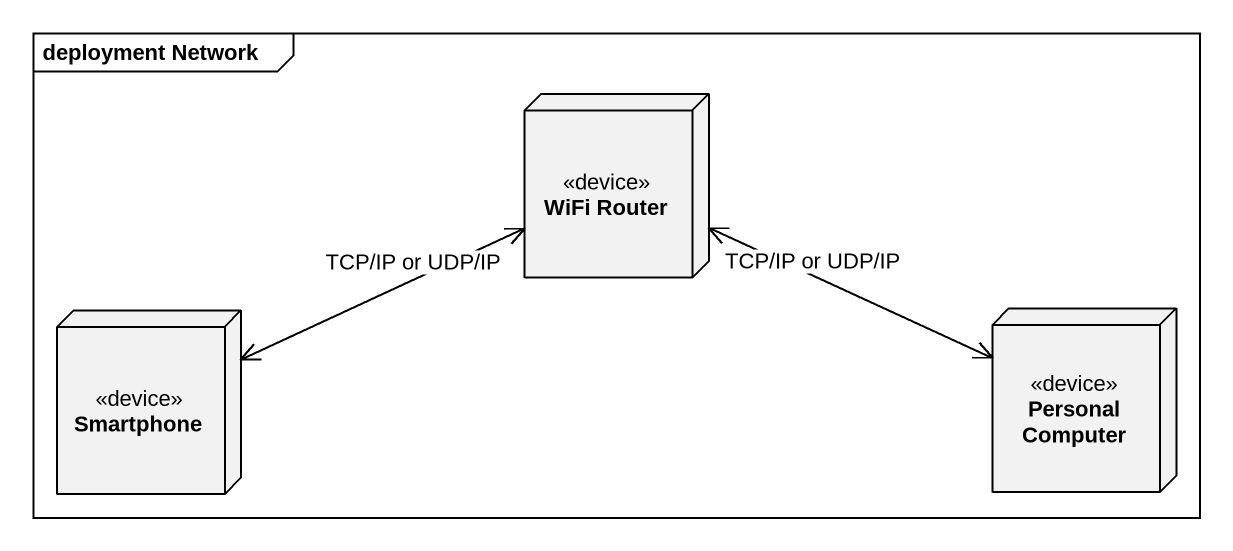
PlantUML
@startuml
mainframe deployment Network
node "WiFi Router" as WiFi_Router <<device>>
node Smartphone <<device>>
node "Personal Computer" as Personal_Computer <<device>>
WiFi_Router -left-> Smartphone : TCP/IP or UDP/IP
WiFi_Router -right-> Personal_Computer : TCP/IP or UDP/IP
Smartphone -right-> WiFi_Router
Personal_Computer -left-> WiFi_Router
@enduml
